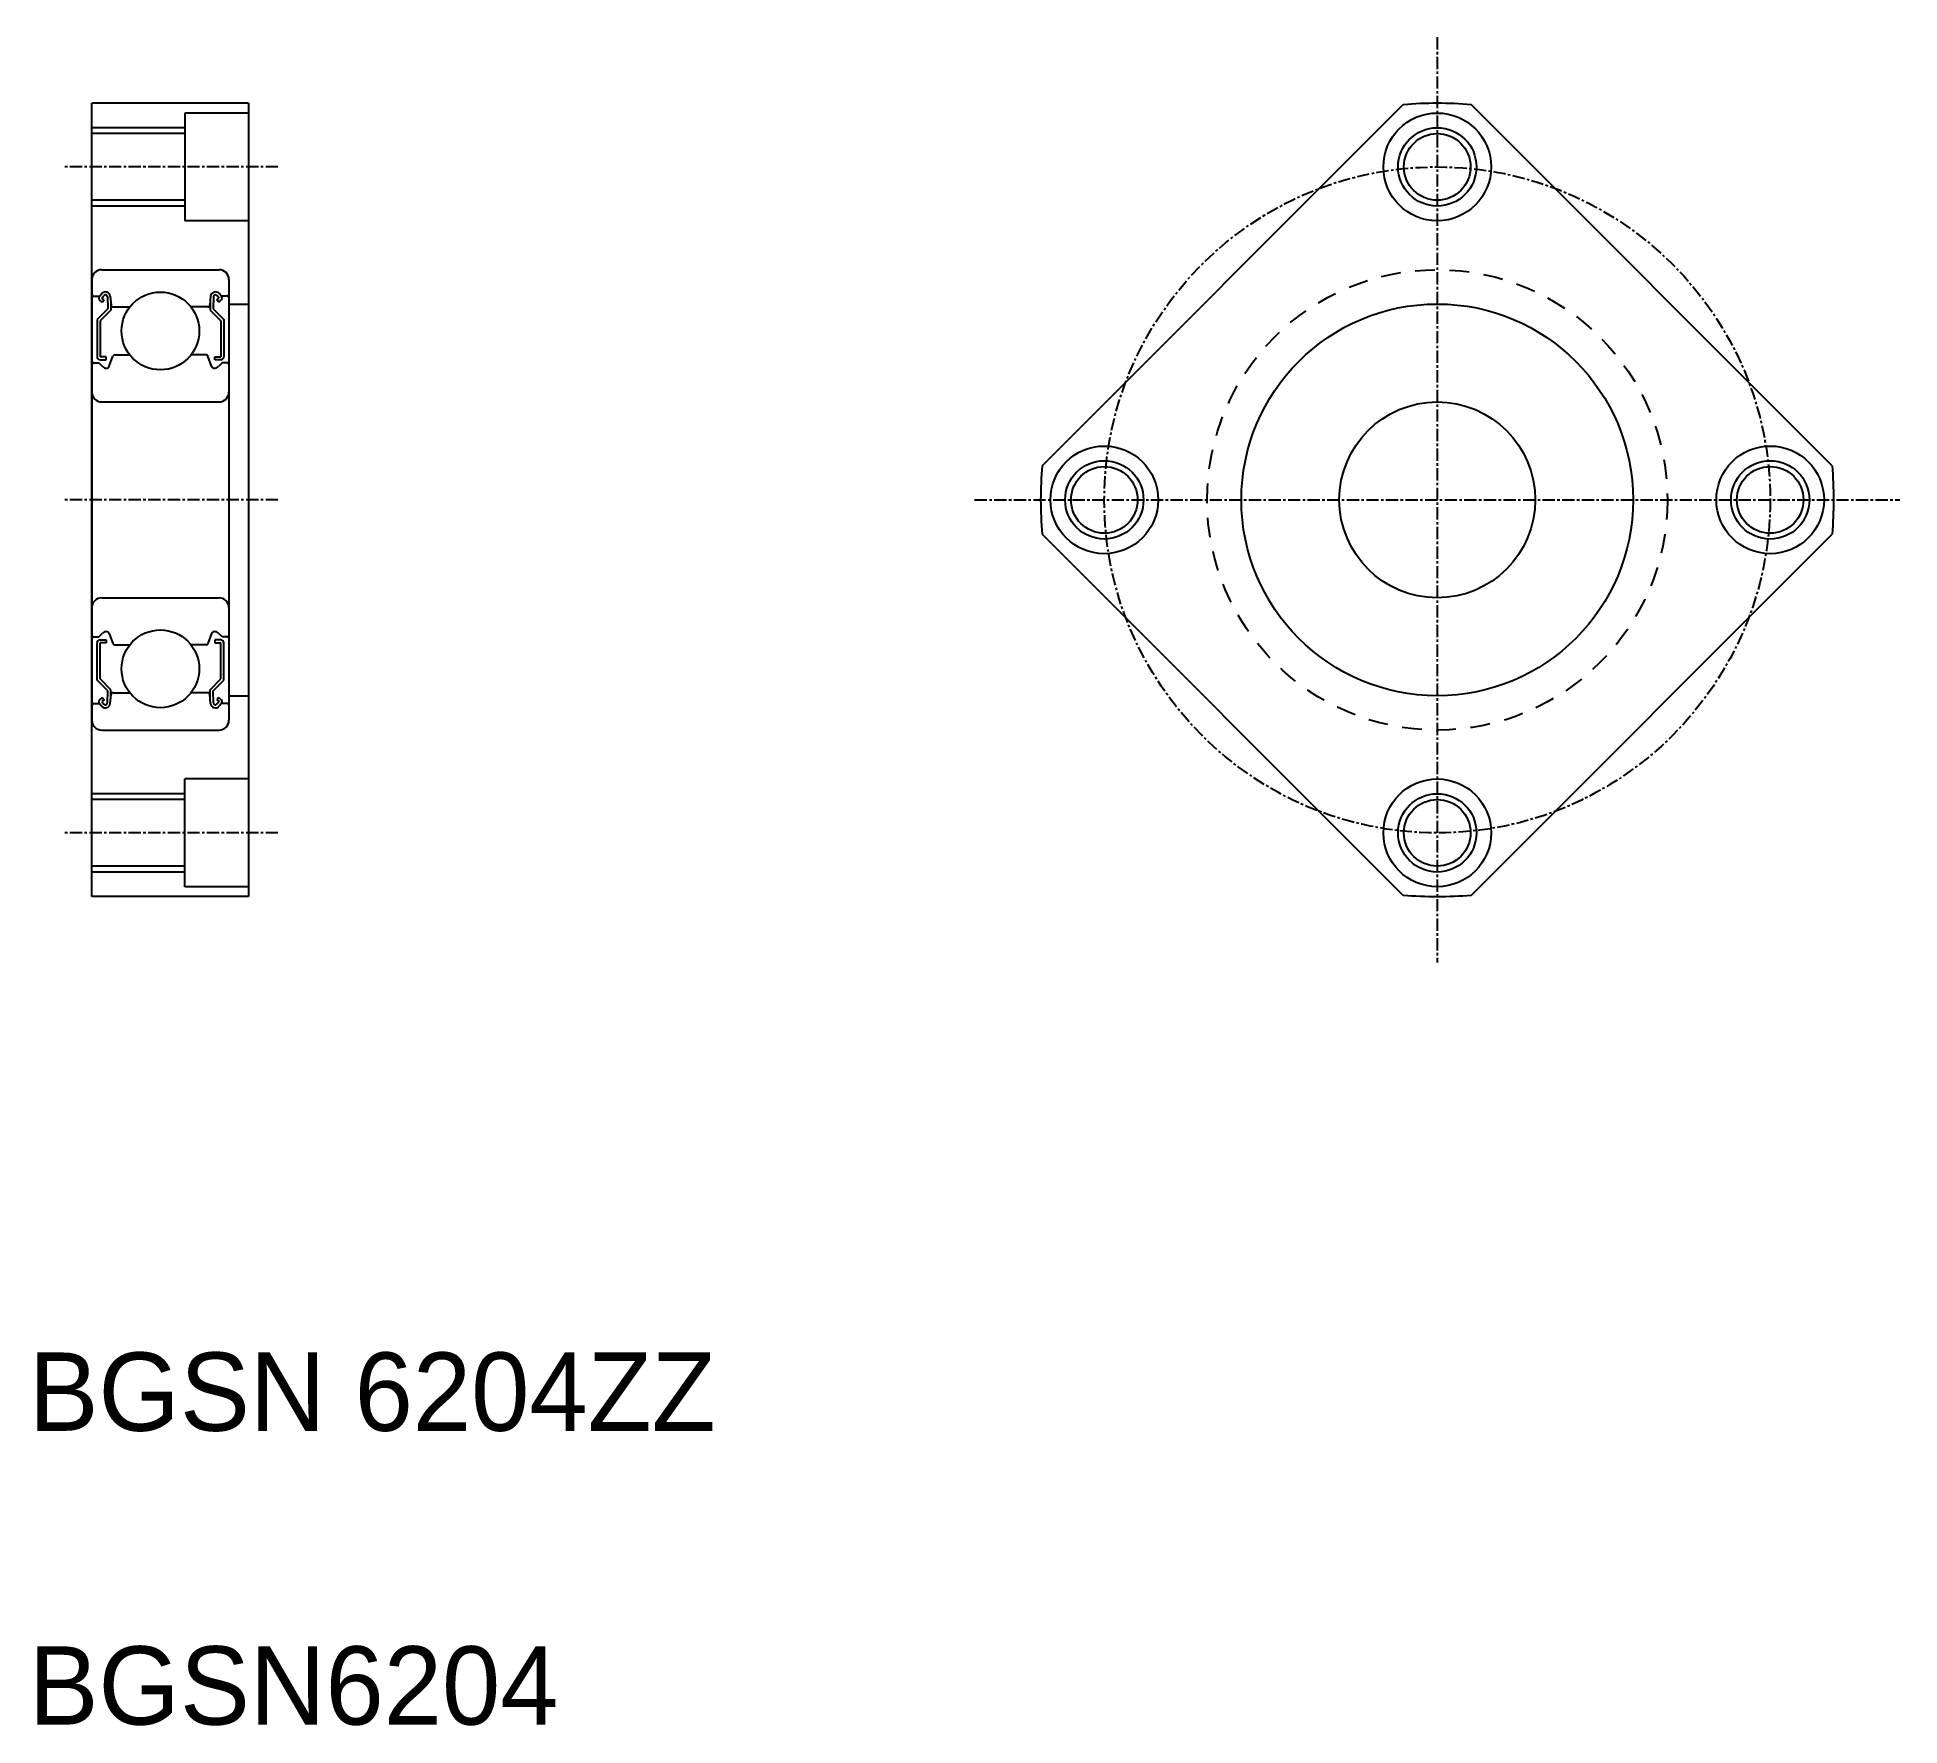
# Model space of a CAD drawing. Extents: x 278 to 468, y 155 to 327.
import ezdxf

# ---------------------------------------------------------------- set-up
doc = ezdxf.new("R2010")
doc.units = 0
doc.linetypes.add('CENTER', pattern=[2, 1.25, -0.25, 0.25, -0.25])
doc.linetypes.add('DASHED', pattern=[3.5, 2, -1.5])
doc.layers.get('0').update_dxf_attribs({"linetype": 'CONTINUOUS'})
doc.layers.add('CENTER', color=1, linetype='CENTER')

msp = doc.modelspace()

# ---------------------------------------------------------------- linework, layer by layer
for p, q in [((283.48, 239.49), (283.48, 320.49)), ((299.48, 320.49), (283.48, 320.49)), ((291.48, 320.49), (291.48, 320.49)), ((295.48, 320.49), (295.48, 320.49)), ((299.48, 320.49), (299.48, 239.49)), ((292.98, 319.49), (292.98, 308.49)), ((299.48, 319.49), (292.98, 319.49)), ((292.98, 317.39), (283.48, 317.39)), ((292.98, 310.59), (283.48, 310.59)), ((299.48, 308.49), (292.98, 308.49)), ((283.48, 302.49), (283.48, 257.49)), ((284.48, 303.49), (296.48, 303.49)), ((297.48, 302.49), (297.48, 257.49)), ((283.68, 300.79), (284.26, 300.79)), ((284.26, 300.79), (284.48, 301.06)), ((284.49, 300.6), (284.7, 300.86)), ((284.72, 300.41), (284.49, 300.6)), ((285.06, 300.74), (285.11, 299.5)), ((285.36, 300.78), (285.44, 299.88)), ((295.6, 300.78), (295.52, 299.88)), ((295.9, 300.74), (295.85, 299.5)), ((296.24, 300.41), (296.47, 300.6)), ((296.47, 300.6), (296.25, 300.86)), ((296.7, 300.79), (296.48, 301.06)), ((297.28, 300.79), (296.7, 300.79)), ((285.11, 299.5), (284.01, 298.4)), ((284.52, 300.18), (284.3, 300.37)), ((285.41, 299.37), (284.31, 298.27)), ((284.52, 300.18), (284.72, 300.41)), ((285.41, 300.22), (285.41, 299.37)), ((285.64, 299.69), (287.36, 299.69)), ((295.32, 299.69), (293.6, 299.69)), ((295.55, 300.22), (295.55, 299.37)), ((295.55, 299.37), (296.65, 298.27)), ((295.85, 299.5), (296.95, 298.4)), ((296.43, 300.18), (296.24, 300.41)), ((296.43, 300.18), (296.66, 300.37)), ((297.48, 299.99), (299.48, 299.99)), ((284.01, 298.4), (284.01, 294.59)), ((284.31, 298.27), (284.31, 294.59)), ((296.65, 298.27), (296.65, 294.59)), ((296.95, 298.4), (296.95, 294.59)), ((283.68, 293.99), (284.18, 293.99)), ((284.18, 293.99), (284.55, 293.62)), ((284.93, 294.59), (284.31, 294.59)), ((284.31, 294.29), (284.93, 294.29)), ((284.93, 294.29), (284.93, 294.59)), ((285.26, 293.64), (285.63, 294.66)), ((285.82, 294.79), (287.36, 294.79)), ((295.14, 294.79), (293.6, 294.79)), ((295.7, 293.64), (295.33, 294.66)), ((296.03, 294.59), (296.65, 294.59)), ((296.03, 294.29), (296.03, 294.59)), ((296.65, 294.29), (296.03, 294.29)), ((296.78, 293.99), (296.4, 293.62)), ((297.28, 293.99), (296.78, 293.99)), ((284.48, 289.99), (296.48, 289.99)), ((284.48, 269.99), (296.48, 269.99)), ((284.18, 265.99), (284.55, 266.37)), ((285.26, 266.35), (285.63, 265.33)), ((295.7, 266.35), (295.33, 265.33)), ((296.78, 265.99), (296.4, 266.37)), ((283.68, 265.99), (284.18, 265.99)), ((284.01, 261.59), (284.01, 265.39)), ((284.31, 265.69), (284.93, 265.69)), ((284.31, 261.71), (284.31, 265.39)), ((284.93, 265.39), (284.31, 265.39)), ((284.93, 265.69), (284.93, 265.39)), ((285.82, 265.19), (287.36, 265.19)), ((295.14, 265.19), (293.6, 265.19)), ((296.03, 265.69), (296.03, 265.39)), ((296.65, 265.69), (296.03, 265.69)), ((296.03, 265.39), (296.65, 265.39)), ((296.65, 261.71), (296.65, 265.39)), ((297.28, 265.99), (296.78, 265.99)), ((296.95, 261.59), (296.95, 265.39)), ((285.11, 260.49), (284.01, 261.59)), ((285.41, 260.61), (284.31, 261.71)), ((285.41, 259.77), (285.41, 260.61)), ((295.55, 260.61), (296.65, 261.71)), ((295.55, 259.77), (295.55, 260.61)), ((295.85, 260.49), (296.95, 261.59)), ((283.68, 259.19), (284.26, 259.19)), ((284.26, 259.19), (284.48, 258.93)), ((284.52, 259.81), (284.3, 259.62)), ((284.72, 259.58), (284.49, 259.39)), ((284.49, 259.39), (284.7, 259.13)), ((284.52, 259.81), (284.72, 259.58)), ((285.06, 259.25), (285.11, 260.49)), ((285.36, 259.21), (285.44, 260.11)), ((285.64, 260.29), (287.36, 260.29)), ((295.32, 260.29), (293.6, 260.29)), ((295.6, 259.21), (295.52, 260.11)), ((295.9, 259.25), (295.85, 260.49)), ((296.43, 259.81), (296.24, 259.58)), ((296.24, 259.58), (296.47, 259.39)), ((296.47, 259.39), (296.25, 259.13)), ((296.43, 259.81), (296.66, 259.62)), ((296.7, 259.19), (296.48, 258.93)), ((297.28, 259.19), (296.7, 259.19)), ((297.48, 259.99), (299.48, 259.99)), ((284.48, 256.49), (296.48, 256.49)), ((287.78, 256.49), (287.78, 256.49)), ((290.48, 256.49), (290.48, 256.49)), ((292.98, 240.49), (292.98, 251.49)), ((299.48, 251.49), (292.98, 251.49)), ((292.98, 249.39), (283.48, 249.39)), ((292.98, 242.59), (283.48, 242.59)), ((299.48, 240.49), (292.98, 240.49)), ((299.48, 239.49), (283.48, 239.49))]:
    msp.add_line(p, q)
at = {"color": 3}
for p, q in [((292.98, 317.99), (283.48, 317.99)), ((292.98, 309.99), (283.48, 309.99)), ((292.98, 249.99), (283.48, 249.99)), ((292.98, 241.99), (283.48, 241.99))]:
    msp.add_line(p, q, dxfattribs=at)
for points in [[(417.37, 320.34), (380.52, 283.48)], [(461.21, 283.48), (424.36, 320.34)], [(380.52, 276.5), (417.37, 239.64)], [(424.36, 239.64), (461.21, 276.5)]]:
    msp.add_lwpolyline(points)
for centre, radius in [((420.87, 313.99), 5.5), ((420.87, 313.99), 3.4), ((290.48, 297.24), 3.97), ((420.87, 279.99), 20), ((420.87, 279.99), 10), ((386.87, 279.99), 5.5), ((454.87, 279.99), 5.5), ((386.87, 279.99), 3.4), ((454.87, 279.99), 3.4), ((290.48, 262.74), 3.97), ((420.87, 245.99), 5.5), ((420.87, 245.99), 3.4)]:
    msp.add_circle(centre, radius)
for centre in [(420.87, 313.99), (386.87, 279.99), (454.87, 279.99), (420.87, 245.99)]:
    msp.add_circle(centre, 4, dxfattribs=at)
at = {"color": 3, "linetype": 'DASHED'}
msp.add_circle((420.87, 279.99), 23.5, dxfattribs=at)
for centre, radius, start, end in [((420.87, 279.99), 40.5, 85.0546, 94.9454), ((284.48, 302.49), 1, 90, 180), ((296.48, 302.49), 1, 0, 90), ((283.68, 300.99), 0.2, 180, 270), ((284.49, 300.6), 0.3, 139.9098, 229.9963), ((284.86, 300.73), 0.5, 4.987, 139.9098), ((284.86, 300.73), 0.2, 2.3754, 139.9922), ((296.1, 300.73), 0.5, 40.0902, 175.013), ((296.1, 300.73), 0.2, 40.0078, 177.6246), ((296.47, 300.6), 0.3, 310.0037, 40.0902), ((297.28, 300.99), 0.2, 270, 0), ((285.64, 299.89), 0.2, 184.987, 270), ((295.32, 299.89), 0.2, 270, 355.013), ((283.68, 293.79), 0.2, 90, 180), ((284.31, 294.59), 0.3, 180, 270), ((284.98, 294.04), 0.6, 225, 272.8048), ((284.98, 293.74), 0.3, 265.5374, 340.0299), ((285.82, 294.59), 0.2, 90, 160.0299), ((295.14, 294.59), 0.2, 19.9701, 90), ((295.98, 293.74), 0.3, 199.9701, 274.4626), ((295.98, 294.04), 0.6, 267.1952, 315), ((296.65, 294.59), 0.3, 270, 0), ((297.28, 293.79), 0.2, 0, 90), ((284.48, 290.99), 1, 180, 270), ((296.48, 290.99), 1, 270, 0), ((420.87, 279.99), 40.5, 175.0546, 184.9454), ((420.87, 279.99), 40.5, 355.0546, 4.9454), ((284.48, 268.99), 1, 90, 180), ((296.48, 268.99), 1, 0, 90), ((284.98, 265.94), 0.6, 87.1952, 135), ((284.98, 266.24), 0.3, 19.9701, 94.4626), ((295.98, 266.24), 0.3, 85.5374, 160.0299), ((295.98, 265.94), 0.6, 45, 92.8048), ((283.68, 266.19), 0.2, 180, 270), ((284.31, 265.39), 0.3, 90, 180), ((285.82, 265.39), 0.2, 199.9701, 270), ((295.14, 265.39), 0.2, 270, 340.0299), ((296.65, 265.39), 0.3, 0, 90), ((297.28, 266.19), 0.2, 270, 0), ((283.68, 258.99), 0.2, 90, 180), ((284.49, 259.39), 0.3, 130.0037, 220.0902), ((284.86, 259.25), 0.5, 220.0902, 355.013), ((284.86, 259.26), 0.2, 220.0078, 357.6246), ((285.64, 260.09), 0.2, 90, 175.013), ((295.32, 260.09), 0.2, 4.987, 90), ((296.1, 259.25), 0.5, 184.987, 319.9098), ((296.1, 259.26), 0.2, 182.3754, 319.9922), ((296.47, 259.39), 0.3, 319.9098, 49.9963), ((297.28, 258.99), 0.2, 0, 90), ((284.48, 257.49), 1, 180, 270), ((296.48, 257.49), 1, 270, 0), ((420.87, 279.99), 40.5, 265.0546, 274.9454)]:
    msp.add_arc(centre, radius, start, end)
at = {"layer": 'CENTER', "color": 1, "linetype": 'CENTER'}
for p, q in [((420.87, 327.23), (420.87, 232.76)), ((302.48, 313.99), (280.48, 313.99)), ((302.48, 279.99), (280.48, 279.99)), ((373.63, 279.99), (468.1, 279.99)), ((302.48, 245.99), (280.48, 245.99))]:
    msp.add_line(p, q, dxfattribs=at)
msp.add_circle((420.87, 279.99), 34, dxfattribs=at)

# ---------------------------------------------------------------- texts
for s, p in [('BGSN 6204ZZ', (277.02, 184.93)), ('BGSN6204', (277.02, 154.93))]:
    msp.add_text(s, height=8).set_placement(p)

doc.saveas('drawing.dxf')
